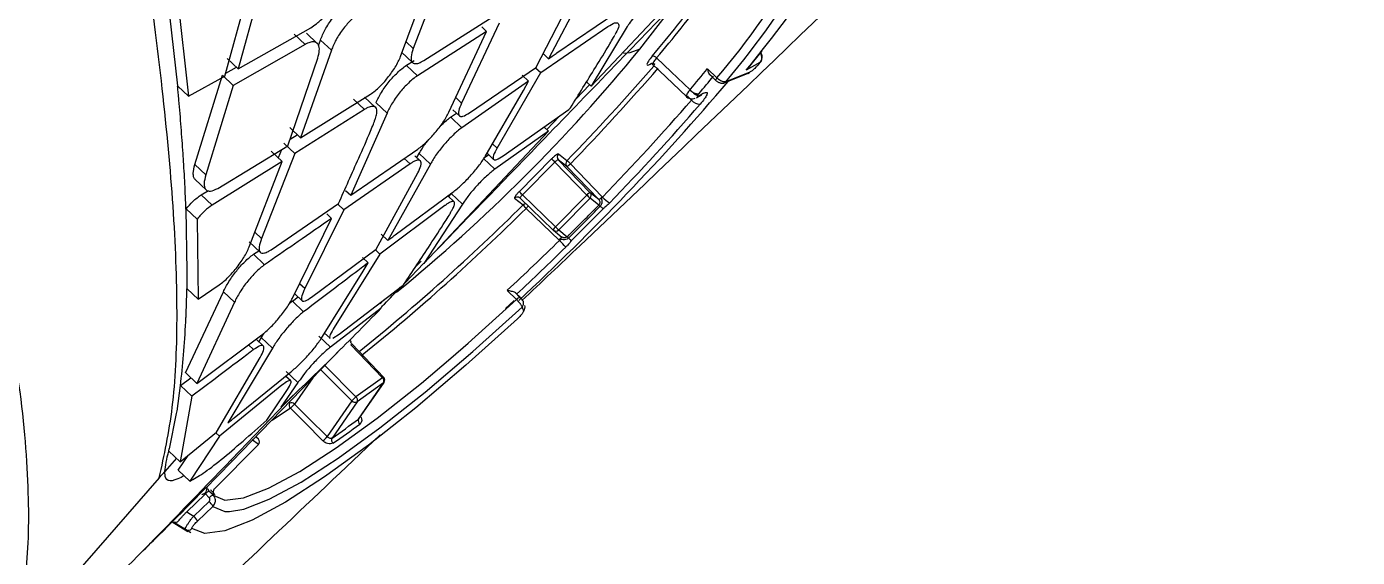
# Model space of a CAD drawing. Extents: x 400 to 501, y 484 to 634.
# Drawn here: x 409.325 to 411.284, y 580.521 to 581.302 of the extents above; entities that cross this region are included whole.
import ezdxf

# ---------------------------------------------------------------- set-up
doc = ezdxf.new("R2010")
doc.units = 0
doc.header["$MEASUREMENT"] = 0
doc.layers.add('DIM', color=3, linetype='Continuous')
doc.layers.add('GEOMETRY', color=3, linetype='Continuous', lineweight=25)

# ---------------------------------------------------------------- blocks, each defined once
blk = doc.blocks.new('2026 GRANDEE')
at = {"layer": 'GEOMETRY', "ltscale": 16}
for p, q in [((-40.2689, -15.6259), (-40.0879, -15.4342)), ((-40.5494, -15.5825), (-40.502, -15.4556)), ((-40.4828, -15.4444), (-40.5306, -15.5708)), ((-40.8774, -15.6258), (-40.8936, -15.4797)), ((-40.8081, -15.6113), (-40.7708, -15.475)), ((-40.7509, -15.4645), (-40.7886, -15.6004)), ((-40.2712, -15.4711), (-40.3315, -15.5858)), ((-40.8777, -15.4947), (-40.8615, -15.6409)), ((-40.3495, -15.5982), (-40.2904, -15.4835)), ((-40.3191, -15.5772), (-40.2323, -15.518)), ((-40.7886, -15.6004), (-40.6814, -15.5401)), ((-40.5152, -15.5883), (-40.4129, -15.5234)), ((-40.4041, -15.5336), (-40.4595, -15.6512)), ((-40.4226, -15.5454), (-40.4298, -15.5386)), ((-40.3429, -15.6062), (-40.2439, -15.5382)), ((-40.2156, -15.5385), (-40.2689, -15.6259)), ((-40.69, -15.5647), (-40.706, -15.5496)), ((-40.672, -15.5631), (-40.6879, -15.548)), ((-40.6702, -15.5664), (-40.6673, -15.5582)), ((-40.6513, -15.5733), (-40.6673, -15.5582)), ((-40.4226, -15.5454), (-40.5245, -15.6107)), ((-40.4782, -15.6646), (-40.4226, -15.5454)), ((-40.69, -15.5647), (-40.7957, -15.6249)), ((-40.6513, -15.5733), (-40.6966, -15.7022)), ((-40.5479, -15.5762), (-40.5317, -15.5914)), ((-40.5306, -15.5708), (-40.5413, -15.5608)), ((-40.3315, -15.5858), (-40.3391, -15.5787)), ((-40.0391, -15.6016), (-40.0171, -15.5743)), ((-40.0194, -15.578), (-40.0207, -15.5787)), ((-40.0179, -15.5784), (-40.0188, -15.5763)), ((-40.8069, -15.6071), (-40.7911, -15.5981)), ((-40.7886, -15.6004), (-40.8045, -15.5854)), ((-40.7153, -15.7138), (-40.6714, -15.5848)), ((-40.5407, -15.5954), (-40.5292, -15.5881)), ((-40.5245, -15.6107), (-40.5407, -15.5955)), ((-40.4479, -15.6655), (-40.3494, -15.5982)), ((-40.3506, -15.599), (-40.3429, -15.6062)), ((-40.182, -15.5938), (-40.1795, -15.5924)), ((-40.1786, -15.5939), (-40.1285, -15.6415)), ((-40.0201, -15.5914), (-40.0405, -15.6027)), ((-40.0217, -15.5937), (-40.0195, -15.5909)), ((-40.8615, -15.6409), (-40.8081, -15.6113)), ((-40.8522, -15.7414), (-40.8117, -15.6098)), ((-40.7957, -15.6249), (-40.8116, -15.6098)), ((-40.3608, -15.6187), (-40.4591, -15.6873)), ((-40.4072, -15.7171), (-40.3429, -15.6062)), ((-40.3608, -15.6187), (-40.3703, -15.6097)), ((-40.3685, -15.6325), (-40.3608, -15.6187)), ((-40.0835, -15.614), (-40.0973, -15.6004)), ((-40.0939, -15.6091), (-40.0855, -15.6174)), ((-40.0728, -15.6213), (-40.0376, -15.6072)), ((-40.0351, -15.6054), (-40.0702, -15.6195)), ((-40.8615, -15.6409), (-40.8774, -15.6259)), ((-40.7957, -15.6249), (-40.8362, -15.7565)), ((-40.6966, -15.7022), (-40.5937, -15.6378)), ((-40.4249, -15.7297), (-40.3685, -15.6325)), ((-40.2711, -15.6239), (-40.291, -15.6447)), ((-40.2755, -15.6197), (-40.2689, -15.6259)), ((-40.111, -15.6409), (-40.1034, -15.6366)), ((-40.1034, -15.6366), (-40.106, -15.6386)), ((-40.6188, -15.6453), (-40.6027, -15.6605)), ((-40.5862, -15.6573), (-40.6024, -15.6421)), ((-40.5693, -15.6656), (-40.5854, -15.6504)), ((-40.4595, -15.6512), (-40.4681, -15.643)), ((-40.3016, -15.6605), (-40.2992, -15.658)), ((-40.1209, -15.6465), (-40.1275, -15.6403)), ((-40.1137, -15.6431), (-40.1059, -15.6387)), ((-40.6027, -15.6605), (-40.7051, -15.7253)), ((-40.5693, -15.6656), (-40.6228, -15.7867)), ((-40.4756, -15.6718), (-40.467, -15.6658)), ((-40.4591, -15.6873), (-40.4755, -15.6718)), ((-40.4722, -15.6609), (-40.4628, -15.6697)), ((-40.3982, -15.7285), (-40.3016, -15.6605)), ((-40.3153, -15.6702), (-40.3342, -15.6899)), ((-40.7126, -15.687), (-40.6966, -15.7022)), ((-40.5153, -15.8872), (-40.3317, -15.6923)), ((-40.3316, -15.6923), (-40.4104, -15.7482)), ((-40.3381, -15.6862), (-40.3316, -15.6923)), ((-40.8187, -15.7765), (-40.7153, -15.7138)), ((-40.7051, -15.7253), (-40.7212, -15.7101)), ((-40.712, -15.7043), (-40.7014, -15.6976)), ((-40.4139, -15.7108), (-40.4072, -15.7171)), ((-40.7051, -15.7253), (-40.7542, -15.8505)), ((-40.7238, -15.737), (-40.7399, -15.7218)), ((-40.7249, -15.7197), (-40.7295, -15.7316)), ((-40.6228, -15.7867), (-40.5239, -15.7186)), ((-40.5354, -15.7404), (-40.5439, -15.7324)), ((-40.5204, -15.7359), (-40.5283, -15.7284)), ((-40.5253, -15.7313), (-40.5219, -15.7253)), ((-40.5054, -15.7408), (-40.5218, -15.7253)), ((-40.4195, -15.7271), (-40.427, -15.7324)), ((-40.4104, -15.7482), (-40.427, -15.7324)), ((-40.422, -15.7247), (-40.4123, -15.7339)), ((-40.3269, -15.7332), (-40.3748, -15.7814)), ((-40.2701, -15.7829), (-40.3171, -15.7343)), ((-40.3046, -15.7441), (-40.3171, -15.7343)), ((-40.3044, -15.7359), (-40.3169, -15.7261)), ((-40.8362, -15.7565), (-40.8522, -15.7414)), ((-40.7238, -15.737), (-40.8268, -15.8012)), ((-40.7724, -15.8627), (-40.7238, -15.737)), ((-40.5354, -15.7404), (-40.6329, -15.8083)), ((-40.5854, -15.8661), (-40.5239, -15.7537)), ((-40.5054, -15.7408), (-40.5682, -15.8531)), ((-40.322, -15.7378), (-40.3699, -15.7861)), ((-40.2751, -15.7864), (-40.322, -15.7378)), ((-40.3046, -15.7441), (-40.2576, -15.7927)), ((-40.2993, -15.7403), (-40.2523, -15.7889)), ((-40.8518, -15.7635), (-40.8357, -15.7786)), ((-40.8429, -15.786), (-40.8324, -15.7795)), ((-40.8268, -15.8012), (-40.8429, -15.786)), ((-40.6303, -15.7796), (-40.6228, -15.7867)), ((-40.5575, -15.8451), (-40.4723, -15.7821)), ((-40.4704, -15.7964), (-40.4797, -15.7876)), ((-40.4782, -15.789), (-40.4751, -15.7842)), ((-40.4584, -15.8), (-40.4751, -15.7842)), ((-40.3815, -15.791), (-40.369, -15.8009)), ((-40.3754, -15.7896), (-40.3732, -15.7903)), ((-40.3246, -15.8378), (-40.3733, -15.7909)), ((-40.3213, -15.833), (-40.3699, -15.7861)), ((-40.2751, -15.7864), (-40.3213, -15.833)), ((-40.2702, -15.7911), (-40.3164, -15.8377)), ((-40.2576, -15.8011), (-40.2702, -15.7911)), ((-40.2576, -15.7927), (-40.2701, -15.7829)), ((-40.8634, -15.8989), (-40.865, -15.8066)), ((-40.865, -15.8066), (-40.849, -15.8217)), ((-40.7401, -15.8668), (-40.6408, -15.799)), ((-40.6329, -15.8083), (-40.6904, -15.924)), ((-40.6509, -15.8207), (-40.6579, -15.814)), ((-40.6419, -15.7998), (-40.6329, -15.8083)), ((-40.4844, -15.8019), (-40.58, -15.8731)), ((-40.4584, -15.8), (-40.5153, -15.8872)), ((-40.3158, -15.8528), (-40.3644, -15.8059)), ((-40.849, -15.8217), (-40.8476, -15.9396)), ((-40.7084, -15.9379), (-40.6509, -15.8207)), ((-40.7542, -15.8505), (-40.7641, -15.8412)), ((-40.5682, -15.8531), (-40.5781, -15.8437)), ((-40.3242, -15.8382), (-40.3117, -15.8481)), ((-40.3164, -15.8377), (-40.3038, -15.8476)), ((-40.3099, -15.849), (-40.3122, -15.8482)), ((-40.7721, -15.8552), (-40.7559, -15.8706)), ((-40.7659, -15.8735), (-40.7583, -15.8682)), ((-40.7496, -15.8889), (-40.7659, -15.8735)), ((-40.6804, -15.9367), (-40.5854, -15.8661)), ((-40.58, -15.8731), (-40.6472, -15.9812)), ((-40.58, -15.8731), (-40.5865, -15.8669)), ((-40.5972, -15.8862), (-40.6056, -15.8783)), ((-40.6044, -15.8982), (-40.5972, -15.8862)), ((-40.5428, -15.9153), (-40.5155, -15.887)), ((-40.5192, -15.8835), (-40.5275, -15.8922)), ((-40.8638, -15.9242), (-40.8635, -15.9057)), ((-40.8635, -15.9056), (-40.8634, -15.8989)), ((-40.6642, -15.9945), (-40.6044, -15.8982)), ((-40.8659, -16.0479), (-40.8103, -15.9288)), ((-40.8476, -15.9396), (-40.8638, -15.9243)), ((-40.8476, -15.9396), (-40.8163, -15.9184)), ((-40.794, -15.9442), (-40.8103, -15.9288)), ((-40.7053, -15.9315), (-40.6944, -15.9418)), ((-40.6904, -15.924), (-40.698, -15.9168)), ((-40.64, -15.991), (-40.5456, -15.9192)), ((-40.545, -15.9186), (-40.5456, -15.9192)), ((-40.3923, -15.9266), (-40.3785, -15.9403)), ((-40.3737, -15.9369), (-40.3813, -15.9293)), ((-40.3794, -15.9306), (-40.3734, -15.9367)), ((-40.794, -15.9442), (-40.8494, -16.0635)), ((-40.7087, -15.9424), (-40.7133, -15.9464)), ((-40.7087, -15.9424), (-40.7004, -15.9361)), ((-40.6921, -15.9581), (-40.7087, -15.9424)), ((-40.5738, -15.9407), (-40.5792, -15.9463)), ((-40.395, -15.9534), (-40.3823, -15.9416)), ((-40.3704, -15.9513), (-40.3683, -15.9569)), ((-40.3703, -15.9403), (-40.3698, -15.9409)), ((-40.5778, -15.9527), (-40.6527, -16.0101)), ((-40.751, -15.99), (-40.7547, -15.9962)), ((-40.6612, -15.9897), (-40.6532, -15.9972)), ((-40.6489, -15.9968), (-40.64, -15.991)), ((-40.8494, -16.0635), (-40.7538, -15.9923)), ((-40.7731, -16.0067), (-40.7657, -16.0138)), ((-40.7515, -16.0084), (-40.7621, -15.9985)), ((-40.7547, -15.9962), (-40.7582, -16.0021)), ((-40.7381, -16.0119), (-40.7547, -15.9962)), ((-40.6527, -16.0101), (-40.6696, -15.9942)), ((-40.6231, -16.0026), (-40.6219, -16.0009)), ((-40.5761, -16.0554), (-40.6225, -16.0066)), ((-40.5742, -16.0547), (-40.6207, -16.0058)), ((-40.8202, -16.1353), (-40.7559, -16.0255)), ((-40.7381, -16.0119), (-40.8036, -16.1216)), ((-40.7979, -16.1785), (-40.6367, -16.0122)), ((-40.8494, -16.0635), (-40.8658, -16.048)), ((-40.7945, -16.1142), (-40.7115, -16.0471)), ((-40.7007, -16.062), (-40.7176, -16.046)), ((-40.621, -16.0892), (-40.6669, -16.0434)), ((-40.6151, -16.0833), (-40.6611, -16.0374)), ((-40.8784, -16.1042), (-40.8732, -16.0668)), ((-40.8732, -16.0668), (-40.858, -16.0553)), ((-40.8567, -16.0824), (-40.8732, -16.0668)), ((-40.7241, -16.0663), (-40.816, -16.1411)), ((-40.7007, -16.062), (-40.7256, -16.0983)), ((-40.7111, -16.0599), (-40.7186, -16.0528)), ((-40.6785, -16.0553), (-40.7054, -16.094)), ((-40.5761, -16.0554), (-40.6151, -16.0833)), ((-40.5744, -16.0629), (-40.6134, -16.0907)), ((-40.6113, -16.1161), (-40.5744, -16.0629)), ((-40.6107, -16.1155), (-40.5737, -16.0621)), ((-40.8567, -16.0824), (-40.8739, -16.179)), ((-40.7077, -16.0807), (-40.7866, -16.1633)), ((-40.7465, -16.1175), (-40.7176, -16.0754)), ((-40.8898, -16.1598), (-40.8792, -16.1076)), ((-40.8791, -16.1078), (-40.8785, -16.1041)), ((-40.7115, -16.1001), (-40.7385, -16.1179)), ((-40.621, -16.0892), (-40.6575, -16.1419)), ((-40.6134, -16.0907), (-40.6503, -16.144)), ((-40.6105, -16.1152), (-40.6113, -16.1161)), ((-40.8739, -16.179), (-40.8202, -16.1353)), ((-40.816, -16.1411), (-40.8597, -16.2073)), ((-40.816, -16.1411), (-40.8212, -16.1361)), ((-40.7588, -16.1536), (-40.7678, -16.1465)), ((-40.7587, -16.1454), (-40.7627, -16.1422)), ((-40.7587, -16.1454), (-40.7623, -16.1417)), ((-40.7587, -16.1454), (-40.7623, -16.1417)), ((-40.7587, -16.1454), (-40.7587, -16.1454)), ((-40.8907, -16.1631), (-40.89, -16.1596)), ((-40.8739, -16.179), (-40.8907, -16.1631)), ((-40.8236, -16.2189), (-40.7588, -16.1536)), ((-40.8235, -16.2189), (-40.7587, -16.1537)), ((-40.7866, -16.1633), (-40.7985, -16.1757)), ((-40.7588, -16.1536), (-40.7587, -16.1537)), ((-40.8795, -16.1737), (-40.8966, -16.1932)), ((-40.8768, -16.1912), (-40.8623, -16.1695)), ((-40.799, -16.1774), (-40.7985, -16.1757)), ((-40.9047, -16.2023), (-41.0742, -16.3967)), ((-40.8967, -16.1931), (-40.9047, -16.2023)), ((-40.8962, -16.2005), (-40.8967, -16.1931)), ((-40.8597, -16.2073), (-40.8768, -16.1912)), ((-40.8682, -16.1993), (-40.8726, -16.2022)), ((-40.8311, -16.2319), (-40.8366, -16.2262)), ((-40.8253, -16.2281), (-40.8312, -16.222)), ((-40.8235, -16.2188), (-40.8236, -16.2189)), ((-40.8234, -16.2188), (-40.8235, -16.2188)), ((-40.8643, -16.2526), (-40.8371, -16.2268)), ((-40.854, -16.2589), (-40.8313, -16.2373)), ((-40.8484, -16.2662), (-40.8256, -16.2445)), ((-40.8253, -16.2281), (-40.825, -16.2285)), ((-40.8857, -16.2671), (-40.8625, -16.2815)), ((-40.8583, -16.2835), (-40.8663, -16.2785))]:
    blk.add_line(p, q, dxfattribs=at)
at = {"layer": 'GEOMETRY', "ltscale": 16, "flags": 128}
for points in [[(-40.1971, -15.5716), (-40.1549, -15.5172), (-40.1503, -15.5109)], [(-40.1971, -15.5716), (-40.2117, -15.5769), (-40.221, -15.5782)], [(-40.0179, -15.5784), (-40.0179, -15.5783), (-40.0182, -15.5781), (-40.0187, -15.578), (-40.0194, -15.578)], [(-40.0171, -15.5743), (-40.0172, -15.5744), (-40.0189, -15.5758)], [(-40.1765, -15.5966), (-40.176, -15.5965), (-40.1758, -15.5965)], [(-40.1231, -15.6315), (-40.1507, -15.6052), (-40.1724, -15.5846)], [(-40.0217, -15.5937), (-40.0218, -15.5938), (-40.0223, -15.5942)], [(-40.8011, -16.2522), (-40.7804, -16.2485), (-40.7427, -16.234), (-40.6959, -16.2089), (-40.6412, -16.1736), (-40.5798, -16.1291), (-40.5132, -16.0764), (-40.4429, -16.0167), (-40.3704, -15.9513)], [(-40.4752, -16.0266), (-40.4496, -16.0045), (-40.3785, -15.9403)], [(-40.3771, -15.9684), (-40.4532, -16.0368), (-40.527, -16.0993), (-40.5968, -16.1545), (-40.6612, -16.2011), (-40.7187, -16.2381), (-40.768, -16.2647), (-40.808, -16.2803), (-40.8377, -16.2845), (-40.8567, -16.2773)], [(-40.3776, -15.9688), (-40.3775, -15.9688), (-40.3773, -15.9687), (-40.3771, -15.9684)], [(-40.6226, -16.0017), (-40.6229, -16.0022), (-40.6231, -16.0026)], [(-40.6219, -16.0009), (-40.6225, -16.0015), (-40.6226, -16.0017)], [(-40.8253, -16.2281), (-40.8082, -16.2355), (-40.7809, -16.232), (-40.7438, -16.2178), (-40.6979, -16.1931), (-40.6442, -16.1585), (-40.584, -16.1148), (-40.5186, -16.0631), (-40.4752, -16.0266)], [(-40.5761, -16.0554), (-40.5754, -16.055), (-40.5749, -16.0547), (-40.5745, -16.0546), (-40.5742, -16.0547), (-40.5742, -16.0547)], [(-40.5744, -16.0629), (-40.5738, -16.0623), (-40.5737, -16.0621)], [(-40.6636, -16.148), (-40.6904, -16.1212), (-40.7115, -16.1001)], [(-40.6575, -16.1419), (-40.6843, -16.1151), (-40.7054, -16.094)], [(-40.8256, -16.2445), (-40.8083, -16.252), (-40.8011, -16.2522)], [(-40.8643, -16.2526), (-40.8585, -16.2562), (-40.854, -16.2589)], [(-40.8663, -16.2785), (-40.8759, -16.2726), (-40.8833, -16.2679)]]:
    blk.add_lwpolyline(points, dxfattribs=at)
at = {"layer": 'GEOMETRY', "ltscale": 256}
for centre, radius, start, end in [((-41.0224, -14.7583), 1.2943, 320.8329, 329.9113), ((-41.0302, -14.8146), 1.2391, 319.8239, 329.8289), ((-41.0367, -14.803), 1.2652, 319.8098, 329.8249), ((-41.7613, -14.2402), 2.0746, 319.7111, 322.9663), ((-41.782, -14.2203), 2.11, 319.7163, 322.8115), ((-42.1513, -13.9725), 2.5251, 309.1964, 320.7072), ((-41.8889, -14.0962), 2.3846, 320.8185, 321.6486), ((-42.7536, -13.3591), 3.4128, 315.8596, 319.0351), ((-40.1783, -15.5892), 0.00755, 38.0454, 94.3364), ((-42.1032, -13.8947), 2.6867, 320.7608, 320.8361), ((-40.0211, -15.5896), 0.00203, 297.9917, 341.1241), ((-42.7707, -13.3419), 3.4439, 315.8596, 319.0351), ((-41.9451, -14.093), 2.3846, 319.8227, 320.7939), ((-41.9885, -14.0512), 2.4584, 319.8259, 320.6136), ((-40.0799, -15.6183), 0.00559, 129.5322, 172.0249), ((-40.0401, -15.6011), 0.00665, 291.9126, 319.2187), ((-43.042, -13.082), 3.91, 313.0001, 319.544), ((-40.1113, -15.6222), 0.0151, 218.0476, 274.5096), ((-40.0752, -15.6152), 0.00661, 275.1108, 319.2737), ((-42.7264, -13.3862), 3.4493, 315.8382, 319.0585), ((-42.7607, -13.3518), 3.5113, 315.8382, 319.0585), ((-40.1081, -15.6365), 0.0162, 218.1119, 269.4583), ((-40.4091, -15.8232), 0.1219, 44.4443, 47.6129), ((-40.3128, -15.7302), 0.00589, 134.8216, 223.5238), ((-40.3003, -15.7401), 0.00589, 134.8214, 223.5237), ((-40.3198, -15.7591), 0.0279, 42.5902, 56.523), ((-40.3088, -15.7329), 0.012, 290.4791, 321.8675), ((-40.3773, -15.7952), 0.00588, 70.9615, 135.4472), ((-40.3772, -15.795), 0.00574, 51.742, 70.715), ((-40.4569, -15.8714), 0.1219, 44.4443, 47.6129), ((-40.2664, -15.7933), 0.0111, 109.4997, 141.575), ((-40.188, -15.7011), 0.1219, 224.4443, 227.6129), ((-40.2744, -15.7869), 0.00589, 314.8216, 43.5237), ((-40.2618, -15.7815), 0.012, 290.4527, 321.8594), ((-40.2101, -15.7507), 0.0569, 222.6408, 236.2743), ((-42.5523, -13.599), 3.1009, 308.7721, 314.7573), ((-42.5724, -13.5788), 3.1361, 308.8374, 314.753), ((-40.3648, -15.8051), 0.00592, 89.5505, 135.3465), ((-40.3298, -15.7696), 0.0501, 218.6311, 226.3487), ((-40.3841, -15.7861), 0.028, 314.8672, 324.4001), ((-42.9383, -13.1856), 3.7453, 314.7022, 315.7056), ((-42.9547, -13.1692), 3.7713, 314.7022, 315.7056), ((-42.9874, -13.1365), 3.8232, 314.7022, 315.7056), ((-40.2652, -15.813), 0.0141, 45.5562, 57.2352), ((-40.3154, -15.8406), 0.00963, 127.497, 163.0126), ((-40.2343, -15.7476), 0.1219, 224.4443, 227.6129), ((-42.8991, -13.2265), 3.6844, 312.8757, 314.529), ((-40.3205, -15.8335), 0.00591, 226.0329, 231.732), ((-40.3206, -15.8336), 0.00584, 232.085, 315.6337), ((-40.3234, -15.8433), 0.0121, 308.8697, 338.6878), ((-40.3875, -15.9286), 0.1044, 38.8846, 46.2952), ((-40.2786, -15.8266), 0.0328, 219.7973, 224.789), ((-42.9433, -13.1822), 3.7605, 313.0047, 314.5276), ((-40.3717, -15.9451), 0.00833, 100.7047, 145.3942), ((-40.3758, -15.9457), 0.00772, 313.876, 19.8696), ((-40.3737, -15.9514), 0.00772, 313.8765, 19.7644), ((-40.5802, -16.0602), 0.00636, 335.7084, 49.5813), ((-40.5785, -16.0587), 0.00591, 325.2548, 43.5646), ((-40.5949, -16.1092), 0.0329, 127.9143, 142.4935), ((-40.6192, -16.0881), 0.00636, 335.7084, 49.5813), ((-40.7073, -16.0954), 0.00628, 152.4997, 228.7471), ((-40.7101, -16.0982), 0.00631, 40.9013, 116.1945), ((-40.7312, -16.0742), 0.0325, 307.2221, 322.4838), ((-40.6162, -16.0851), 0.00631, 220.9013, 296.1945), ((-41.4826, -14.9375), 1.4657, 304.5995, 306.4752), ((-41.4887, -14.9341), 1.479, 304.5995, 306.4752), ((-40.6053, -16.1185), 0.00643, 158.2384, 230.1501), ((-40.763, -16.1495), 0.00589, 314.8216, 43.5237), ((-40.7629, -16.1495), 0.00591, 315.2039, 43.9609), ((-40.6833, -16.1221), 0.0325, 307.2417, 322.4838), ((-40.6447, -16.1468), 0.0063, 153.3877, 228.9864), ((-40.821, -16.2138), 0.0206, 215.2217, 218.7208), ((-40.8157, -16.2077), 0.0211, 222.9894, 247.8024), ((-40.8194, -16.2231), 0.00594, 135.4736, 223.5174), ((-40.8481, -16.2563), 0.0254, 27.82, 48.6354), ((-40.823, -16.2382), 0.0103, 102.8002, 142.2959), ((-40.8708, -16.278), 0.0254, 27.8201, 48.6356), ((-40.8622, -16.2718), 0.00784, 238.6791, 315.341)]:
    blk.add_arc(centre, radius, start, end, dxfattribs=at)
at = {"layer": 'GEOMETRY', "ltscale": 16}
for points, knots in [([(-40.5003, -15.8714), (-40.4458, -15.8151), (-40.3226, -15.6877), (-40.1408, -15.4997), (-39.9651, -15.3178), (-39.8201, -15.1678), (-39.7056, -15.0492), (-39.6194, -14.9601), (-39.5502, -14.8884), (-39.4511, -14.7859), (-39.3025, -14.6322), (-39.0935, -14.416), (-38.8443, -14.1584), (-38.5644, -13.8693), (-38.2653, -13.5609), (-37.9638, -13.2506), (-37.6617, -12.9402), (-37.3313, -12.6013), (-36.9741, -12.2355), (-36.5987, -11.8519), (-36.2427, -11.4888), (-35.9145, -11.1547), (-35.6645, -10.9006), (-35.4828, -10.716), (-35.3515, -10.5826), (-35.2026, -10.4314), (-35.0272, -10.2533), (-34.826, -10.049), (-34.5993, -9.8189), (-34.359, -9.575), (-34.1941, -9.4073), (-34.113, -9.3249)], [0, 0, 0, 0, 0.025706, 0.058116, 0.085771, 0.108674, 0.126547, 0.139842, 0.14935, 0.159222, 0.186616, 0.219484, 0.257819, 0.304206, 0.351452, 0.398756, 0.44612, 0.493545, 0.553989, 0.613827, 0.669581, 0.720778, 0.767425, 0.786508, 0.805714, 0.828802, 0.856129, 0.887695, 0.922828, 0.962064, 1, 1, 1, 1]), ([(-40.3706, -15.9417), (-40.3422, -15.9148), (-40.11, -15.6952), (-39.6744, -15.2761), (-39.065, -14.6861), (-38.4575, -14.0915), (-37.8521, -13.494), (-37.249, -12.8934), (-36.6483, -12.2902), (-36.0504, -11.6845), (-35.4555, -11.0767), (-34.8652, -10.4669), (-34.4262, -10.0105), (-34.187, -9.7575), (-34.1406, -9.7083)], [0, 0, 0, 0, 0.013438, 0.10981, 0.206183, 0.302486, 0.398732, 0.494983, 0.591271, 0.687581, 0.783942, 0.880359, 0.976777, 1, 1, 1, 1]), ([(-32.0826, -10.2807), (-32.4042, -10.5222), (-33.044, -11.0026), (-33.956, -11.7803), (-34.8417, -12.5767), (-35.7009, -13.3979), (-36.5348, -14.2323), (-37.3474, -15.0774), (-38.1302, -15.9429), (-38.8881, -16.8398), (-39.3585, -17.4672), (-39.595, -17.7827)], [0, 0, 0, 0, 0.113392, 0.225638, 0.337341, 0.448782, 0.560233, 0.669481, 0.778832, 0.888788, 1, 1, 1, 1]), ([(-41.9814, -13.4396), (-41.935, -13.5748), (-41.8421, -13.8455), (-41.7022, -14.2409), (-41.5633, -14.6247), (-41.431, -14.9938), (-41.3233, -15.2974), (-41.2439, -15.5406), (-41.1865, -15.7282), (-41.1439, -15.9004), (-41.1088, -16.0609), (-41.0962, -16.213), (-41.0975, -16.3399), (-41.1118, -16.4033), (-41.119, -16.4351)], [0, 0, 0, 0, 0.099304, 0.198802, 0.298385, 0.398317, 0.498406, 0.560917, 0.623789, 0.687365, 0.750255, 0.83339, 0.916532, 1, 1, 1, 1]), ([(-40.9047, -16.2024), (-40.8974, -16.1694), (-40.8828, -16.1033), (-40.8767, -15.9713), (-40.8818, -15.8181), (-40.8977, -15.6431), (-40.9224, -15.4495), (-40.9607, -15.2015), (-41.0153, -14.8916), (-41.0858, -14.5146), (-41.1622, -14.1148), (-41.2129, -13.8333), (-41.2382, -13.6924)], [0, 0, 0, 0, 0.080977, 0.162706, 0.245456, 0.32577, 0.407713, 0.491267, 0.616464, 0.743326, 0.871464, 1, 1, 1, 1]), ([(-40.6814, -15.5401), (-40.6788, -15.5384), (-40.6746, -15.5357), (-40.6659, -15.5281), (-40.6577, -15.5191), (-40.65, -15.5082), (-40.6432, -15.4969), (-40.6401, -15.489), (-40.6382, -15.4838)], [0, 0, 0, 0, 0.161112, 0.250939, 0.500049, 0.630494, 0.757419, 1, 1, 1, 1]), ([(-40.1674, -15.4868), (-40.1695, -15.4882), (-40.1736, -15.4911), (-40.1825, -15.4986), (-40.1917, -15.5077), (-40.2003, -15.5174), (-40.207, -15.5256), (-40.2119, -15.5331), (-40.2147, -15.5372), (-40.2156, -15.5385)], [0, 0, 0, 0, 0.133412, 0.261301, 0.500691, 0.625134, 0.750277, 0.916768, 1, 1, 1, 1]), ([(-40.6673, -15.5582), (-40.6653, -15.5531), (-40.6622, -15.5454), (-40.6554, -15.5343), (-40.6481, -15.5242), (-40.6399, -15.5148), (-40.6311, -15.5069), (-40.6263, -15.5038), (-40.6237, -15.5022)], [0, 0, 0, 0, 0.23841, 0.365256, 0.497015, 0.709751, 0.84528, 1, 1, 1, 1]), ([(-40.6077, -15.5173), (-40.6102, -15.5189), (-40.6149, -15.5219), (-40.6237, -15.5297), (-40.632, -15.5391), (-40.6393, -15.5492), (-40.6462, -15.5604), (-40.6493, -15.5682), (-40.6513, -15.5733)], [0, 0, 0, 0, 0.150956, 0.284896, 0.500969, 0.631908, 0.759299, 1, 1, 1, 1]), ([(-40.2439, -15.5382), (-40.2403, -15.5361), (-40.2355, -15.5332), (-40.231, -15.5324), (-40.228, -15.5335), (-40.2275, -15.5389), (-40.2316, -15.5468), (-40.2337, -15.5507)], [0, 0, 0, 0, 0.250489, 0.338254, 0.501586, 0.751021, 1, 1, 1, 1]), ([(-40.2992, -15.658), (-40.2869, -15.6382), (-40.2675, -15.6069), (-40.2463, -15.5725), (-40.237, -15.5565), (-40.2344, -15.5523), (-40.2338, -15.5509), (-40.2337, -15.5508)], [0, 0, 0, 0, 0.558794, 0.881262, 0.966084, 0.996283, 1, 1, 1, 1]), ([(-40.6714, -15.5848), (-40.6704, -15.581), (-40.6682, -15.5728), (-40.6695, -15.5656), (-40.673, -15.5618), (-40.6772, -15.5606), (-40.6829, -15.5612), (-40.6876, -15.5635), (-40.69, -15.5647)], [0, 0, 0, 0, 0.199757, 0.432215, 0.561484, 0.699183, 0.845346, 1, 1, 1, 1]), ([(-40.5306, -15.5708), (-40.532, -15.5752), (-40.5342, -15.5818), (-40.5338, -15.588), (-40.5318, -15.5924), (-40.5268, -15.5936), (-40.5203, -15.5914), (-40.5165, -15.5891), (-40.5152, -15.5883)], [0, 0, 0, 0, 0.235292, 0.364139, 0.500288, 0.749679, 0.915824, 1, 1, 1, 1]), ([(-40.3315, -15.5858), (-40.3292, -15.5842), (-40.3251, -15.5813), (-40.3209, -15.5784), (-40.3191, -15.5772)], [0, 0, 0, 0, 0.560001, 1, 1, 1, 1]), ([(-40.0194, -15.578), (-40.0188, -15.5794), (-40.0178, -15.5819), (-40.0177, -15.5856), (-40.0184, -15.5889), (-40.0195, -15.5905), (-40.0201, -15.5914)], [0, 0, 0, 0, 0.303946, 0.534904, 0.759942, 1, 1, 1, 1]), ([(-40.0192, -15.5903), (-40.0186, -15.5895), (-40.0175, -15.5878), (-40.0168, -15.5846), (-40.0169, -15.5813), (-40.0176, -15.5793), (-40.0179, -15.5783)], [0, 0, 0, 0, 0.257788, 0.510782, 0.758164, 1, 1, 1, 1]), ([(-40.5937, -15.6378), (-40.5914, -15.6363), (-40.5871, -15.6333), (-40.5784, -15.6255), (-40.57, -15.6162), (-40.5624, -15.6061), (-40.557, -15.598), (-40.5525, -15.5899), (-40.5504, -15.585), (-40.5493, -15.5825)], [0, 0, 0, 0, 0.142562, 0.273427, 0.499431, 0.625131, 0.75031, 0.875192, 1, 1, 1, 1]), ([(-40.5855, -15.6504), (-40.5844, -15.648), (-40.5822, -15.6432), (-40.5776, -15.6352), (-40.5721, -15.6271), (-40.5644, -15.617), (-40.5558, -15.6076), (-40.5472, -15.5999), (-40.5429, -15.597), (-40.5407, -15.5954)], [0, 0, 0, 0, 0.123367, 0.247578, 0.37292, 0.499547, 0.730112, 0.860214, 1, 1, 1, 1]), ([(-40.1789, -15.5817), (-40.181, -15.5844), (-40.1851, -15.5896), (-40.187, -15.5941), (-40.1859, -15.5955), (-40.1833, -15.5944), (-40.182, -15.5938)], [0, 0, 0, 0, 0.280904, 0.5587, 0.778805, 1, 1, 1, 1]), ([(-40.1775, -15.5918), (-40.1778, -15.5923), (-40.1783, -15.5934), (-40.1783, -15.5944), (-40.1777, -15.5949), (-40.1766, -15.5947), (-40.1754, -15.5942), (-40.1748, -15.5939)], [0, 0, 0, 0, 0.199965, 0.399931, 0.599905, 0.799866, 1, 1, 1, 1]), ([(-40.1724, -15.5846), (-40.1731, -15.5855), (-40.1746, -15.5873), (-40.1764, -15.5898), (-40.1772, -15.5911), (-40.1775, -15.5918)], [0, 0, 0, 0, 0.333419, 0.666684, 1, 1, 1, 1]), ([(-40.0223, -15.5942), (-40.0228, -15.5947), (-40.0237, -15.5958), (-40.0255, -15.5978), (-40.0276, -15.5998), (-40.0297, -15.6017), (-40.0318, -15.6034), (-40.0337, -15.6047), (-40.0346, -15.6052), (-40.0351, -15.6054)], [0, 0, 0, 0, 0.113284, 0.24233, 0.394972, 0.529531, 0.680951, 0.841517, 1, 1, 1, 1]), ([(-40.5245, -15.6107), (-40.5267, -15.6122), (-40.5309, -15.6152), (-40.5396, -15.6229), (-40.5481, -15.6322), (-40.556, -15.6424), (-40.5614, -15.6505), (-40.566, -15.6584), (-40.5682, -15.6632), (-40.5693, -15.6656)], [0, 0, 0, 0, 0.13879, 0.268464, 0.499887, 0.626434, 0.75209, 0.876515, 1, 1, 1, 1]), ([(-40.091, -15.6112), (-40.0917, -15.611), (-40.093, -15.6105), (-40.0946, -15.6084), (-40.0961, -15.6051), (-40.0968, -15.6022), (-40.0973, -15.6004)], [0, 0, 0, 0, 0.195373, 0.402321, 0.626644, 1, 1, 1, 1]), ([(-40.0855, -15.6175), (-40.0852, -15.6178), (-40.0845, -15.6184), (-40.0831, -15.6194), (-40.0815, -15.6202), (-40.0797, -15.621), (-40.0778, -15.6215), (-40.0759, -15.6218), (-40.0741, -15.6217), (-40.0731, -15.6214), (-40.0726, -15.6212)], [0, 0, 0, 0, 0.101065, 0.21005, 0.326524, 0.45002, 0.579841, 0.715313, 0.855597, 1, 1, 1, 1]), ([(-40.0702, -15.6195), (-40.0709, -15.6197), (-40.0721, -15.6201), (-40.0742, -15.6197), (-40.0759, -15.6191), (-40.0778, -15.6182), (-40.0804, -15.6168), (-40.0824, -15.615), (-40.0835, -15.614)], [0, 0, 0, 0, 0.214725, 0.380362, 0.496669, 0.563477, 0.763408, 1, 1, 1, 1]), ([(-40.0358, -15.6059), (-40.0356, -15.6058), (-40.0352, -15.6056), (-40.0348, -15.6053), (-40.0346, -15.6052)], [0, 0, 0, 0, 0.587082, 1, 1, 1, 1]), ([(-40.8763, -15.6421), (-40.8765, -15.6395), (-40.877, -15.6342), (-40.8775, -15.6288), (-40.8778, -15.6262)], [0, 0, 0, 0, 0.499981, 1, 1, 1, 1]), ([(-40.1231, -15.6315), (-40.1239, -15.6324), (-40.1254, -15.6342), (-40.1271, -15.6367), (-40.1283, -15.6388), (-40.1289, -15.6403), (-40.129, -15.6414), (-40.1284, -15.6418), (-40.1273, -15.6416), (-40.1261, -15.641), (-40.1255, -15.6407)], [0, 0, 0, 0, 0.124609, 0.249297, 0.374133, 0.499079, 0.624137, 0.749304, 0.874556, 1, 1, 1, 1]), ([(-40.1118, -15.6395), (-40.1129, -15.6393), (-40.115, -15.6388), (-40.1169, -15.6373), (-40.1178, -15.6364)], [0, 0, 0, 0, 0.473038, 1, 1, 1, 1]), ([(-40.1101, -15.6372), (-40.1107, -15.638), (-40.112, -15.6396), (-40.1126, -15.641), (-40.1122, -15.6414), (-40.1114, -15.6411), (-40.111, -15.6409)], [0, 0, 0, 0, 0.279273, 0.560596, 0.781985, 1, 1, 1, 1]), ([(-40.1034, -15.6366), (-40.1014, -15.6358), (-40.0974, -15.6341), (-40.0977, -15.638), (-40.1016, -15.6445), (-40.106, -15.65), (-40.1083, -15.6527)], [0, 0, 0, 0, 0.280954, 0.558628, 0.778026, 1, 1, 1, 1]), ([(-40.8758, -15.6465), (-40.8759, -15.6458), (-40.876, -15.6443), (-40.8761, -15.6428), (-40.8762, -15.6421)], [0, 0, 0, 0, 0.499995, 1, 1, 1, 1]), ([(-40.8697, -15.7252), (-40.8706, -15.7123), (-40.8723, -15.6865), (-40.8746, -15.6599), (-40.8758, -15.6465)], [0, 0, 0, 0, 0.499906, 1, 1, 1, 1]), ([(-40.5877, -15.6776), (-40.5876, -15.6771), (-40.5872, -15.6756), (-40.5856, -15.6718), (-40.5841, -15.6662), (-40.5841, -15.6608), (-40.5862, -15.6564), (-40.5912, -15.6551), (-40.5976, -15.6575), (-40.6013, -15.6596), (-40.6023, -15.6603), (-40.6026, -15.6604), (-40.6027, -15.6605), (-40.6027, -15.6605)], [0, 0, 0, 0, 0.023367, 0.067341, 0.217527, 0.372034, 0.50098, 0.750044, 0.933882, 0.981723, 0.994558, 0.999332, 1, 1, 1, 1]), ([(-40.4595, -15.6512), (-40.4612, -15.655), (-40.4639, -15.6611), (-40.4643, -15.6667), (-40.4636, -15.6688), (-40.4629, -15.6696), (-40.4625, -15.67), (-40.4612, -15.6708), (-40.4573, -15.671), (-40.4514, -15.6675), (-40.448, -15.6655)], [0, 0, 0, 0, 0.227326, 0.358308, 0.50069, 0.509896, 0.525431, 0.57548, 0.751062, 1, 1, 1, 1]), ([(-40.129, -15.641), (-40.1283, -15.6418), (-40.1267, -15.6434), (-40.1232, -15.6446), (-40.1193, -15.6448), (-40.1166, -15.6441), (-40.1153, -15.6437)], [0, 0, 0, 0, 0.254682, 0.511689, 0.762873, 1, 1, 1, 1]), ([(-40.6408, -15.799), (-40.6308, -15.7767), (-40.615, -15.7412), (-40.5977, -15.7023), (-40.5903, -15.6841), (-40.5882, -15.6793), (-40.5878, -15.6777), (-40.5877, -15.6776)], [0, 0, 0, 0, 0.556155, 0.8812, 0.966356, 0.996399, 1, 1, 1, 1]), ([(-40.5239, -15.7186), (-40.5218, -15.7171), (-40.5177, -15.7141), (-40.5091, -15.7064), (-40.5005, -15.6971), (-40.4925, -15.6872), (-40.4868, -15.6794), (-40.4818, -15.6717), (-40.4794, -15.6669), (-40.4781, -15.6646)], [0, 0, 0, 0, 0.136821, 0.265634, 0.499001, 0.621675, 0.745819, 0.871807, 1, 1, 1, 1]), ([(-40.4915, -15.6858), (-40.4905, -15.6846), (-40.4872, -15.6811), (-40.4817, -15.6763), (-40.4776, -15.6733), (-40.4756, -15.6718)], [0, 0, 0, 0, 0.1842478, 0.5812327, 1, 1, 1, 1]), ([(-40.4591, -15.6873), (-40.4612, -15.6888), (-40.4652, -15.6918), (-40.4737, -15.6995), (-40.4825, -15.7087), (-40.4907, -15.7186), (-40.4965, -15.7264), (-40.5016, -15.734), (-40.5041, -15.7385), (-40.5054, -15.7408)], [0, 0, 0, 0, 0.134897, 0.263089, 0.499275, 0.622896, 0.747431, 0.872985, 1, 1, 1, 1]), ([(-40.5219, -15.7253), (-40.5206, -15.723), (-40.518, -15.7184), (-40.5136, -15.7118), (-40.5105, -15.7076), (-40.5093, -15.7061)], [0, 0, 0, 0, 0.386692, 0.768568, 1, 1, 1, 1]), ([(-40.8692, -15.7319), (-40.8693, -15.7307), (-40.8694, -15.7285), (-40.8696, -15.7263), (-40.8697, -15.7252)], [0, 0, 0, 0, 0.499993, 1, 1, 1, 1]), ([(-40.8654, -15.8069), (-40.8659, -15.7947), (-40.8669, -15.7702), (-40.8684, -15.7447), (-40.8692, -15.732)], [0, 0, 0, 0, 0.499928, 1, 1, 1, 1]), ([(-40.5239, -15.7537), (-40.5222, -15.75), (-40.5195, -15.7442), (-40.5189, -15.7387), (-40.5201, -15.7353), (-40.5239, -15.7345), (-40.5292, -15.7364), (-40.5328, -15.7387), (-40.5347, -15.74), (-40.5352, -15.7403), (-40.5354, -15.7404), (-40.5354, -15.7404)], [0, 0, 0, 0, 0.223953, 0.355718, 0.500502, 0.715689, 0.870853, 0.965682, 0.99041, 0.999019, 1, 1, 1, 1]), ([(-40.4723, -15.7821), (-40.4703, -15.7806), (-40.4664, -15.7776), (-40.4578, -15.7699), (-40.4488, -15.7608), (-40.4404, -15.7511), (-40.4345, -15.7438), (-40.429, -15.7364), (-40.4263, -15.732), (-40.4249, -15.7297)], [0, 0, 0, 0, 0.134198, 0.262289, 0.500552, 0.620496, 0.743384, 0.869727, 1, 1, 1, 1]), ([(-40.4072, -15.717), (-40.4093, -15.721), (-40.4136, -15.7288), (-40.4133, -15.7345), (-40.4085, -15.7351), (-40.4016, -15.7307), (-40.3982, -15.7286)], [0, 0, 0, 0, 0.247997, 0.498682, 0.750045, 1, 1, 1, 1]), ([(-40.3169, -15.7261), (-40.3173, -15.726), (-40.3181, -15.726), (-40.3209, -15.7278), (-40.3239, -15.7303), (-40.3259, -15.7322), (-40.3269, -15.7332)], [0, 0, 0, 0, 0.277564, 0.5563619, 0.7791855, 1, 1, 1, 1]), ([(-40.3171, -15.7343), (-40.3173, -15.7343), (-40.3177, -15.7342), (-40.319, -15.7351), (-40.3206, -15.7364), (-40.3215, -15.7373), (-40.322, -15.7378)], [0, 0, 0, 0, 0.2775565, 0.5563166, 0.77913, 1, 1, 1, 1]), ([(-40.8516, -15.7633), (-40.8518, -15.7632), (-40.8532, -15.7627), (-40.8542, -15.7595), (-40.8552, -15.7532), (-40.8534, -15.7461), (-40.8522, -15.7414)], [0, 0, 0, 0, 0.041499, 0.291918, 0.53529, 1, 1, 1, 1]), ([(-40.4104, -15.7482), (-40.4143, -15.7513), (-40.4203, -15.7559), (-40.4294, -15.7647), (-40.4362, -15.7718), (-40.4428, -15.7791), (-40.4488, -15.7865), (-40.4542, -15.7936), (-40.457, -15.7979), (-40.4584, -15.8)], [0, 0, 0, 0, 0.251047, 0.377162, 0.50059, 0.624744, 0.749388, 0.87182, 1, 1, 1, 1]), ([(-40.8362, -15.7565), (-40.8374, -15.7612), (-40.8392, -15.7683), (-40.8382, -15.7749), (-40.8357, -15.7796), (-40.8297, -15.7819), (-40.8224, -15.7783), (-40.8187, -15.7765)], [0, 0, 0, 0, 0.242289, 0.369414, 0.500371, 0.749923, 1, 1, 1, 1]), ([(-40.8652, -15.8068), (-40.8619, -15.8029), (-40.8544, -15.7942), (-40.847, -15.7889), (-40.8429, -15.786)], [0, 0, 0, 0, 0.4402119, 1, 1, 1, 1]), ([(-40.3748, -15.7814), (-40.376, -15.7826), (-40.3783, -15.7851), (-40.3806, -15.7882), (-40.3817, -15.7903), (-40.3816, -15.7908), (-40.3815, -15.791)], [0, 0, 0, 0, 0.277564, 0.556362, 0.779186, 1, 1, 1, 1]), ([(-40.3733, -15.7903), (-40.3733, -15.7903), (-40.3735, -15.7907), (-40.3734, -15.7908), (-40.3733, -15.7909)], [0, 0, 0, 0, 0.113739, 1, 1, 1, 1]), ([(-40.3699, -15.7861), (-40.3705, -15.7867), (-40.3717, -15.7879), (-40.3729, -15.7894), (-40.3731, -15.79), (-40.3733, -15.7903)], [0, 0, 0, 0, 0.369689, 0.74098, 1, 1, 1, 1]), ([(-40.2576, -15.7927), (-40.2571, -15.7934), (-40.2561, -15.7948), (-40.2558, -15.7972), (-40.2563, -15.7995), (-40.2572, -15.8005), (-40.2576, -15.8011)], [0, 0, 0, 0, 0.269251, 0.553659, 0.780363, 1, 1, 1, 1]), ([(-40.252, -15.7893), (-40.2524, -15.7898), (-40.253, -15.7906), (-40.2535, -15.792), (-40.2531, -15.7939), (-40.2529, -15.7961), (-40.2531, -15.7985), (-40.2538, -15.8007), (-40.2547, -15.802), (-40.2553, -15.8029)], [0, 0, 0, 0, 0.121506, 0.210954, 0.316293, 0.528484, 0.667088, 0.790585, 1, 1, 1, 1]), ([(-40.2523, -15.7889), (-40.2523, -15.789), (-40.2522, -15.7891), (-40.2521, -15.7892), (-40.252, -15.7893)], [0, 0, 0, 0, 0.559706, 1, 1, 1, 1]), ([(-40.8268, -15.8012), (-40.8305, -15.8037), (-40.8377, -15.8088), (-40.8452, -15.8174), (-40.849, -15.8217)], [0, 0, 0, 0, 0.50106, 1, 1, 1, 1]), ([(-40.545, -15.9186), (-40.5319, -15.899), (-40.5113, -15.8681), (-40.4891, -15.8338), (-40.4793, -15.8186), (-40.4768, -15.8144), (-40.4761, -15.8133), (-40.476, -15.8129), (-40.4759, -15.8128)], [0, 0, 0, 0, 0.561227, 0.884956, 0.968544, 0.990776, 0.998905, 1, 1, 1, 1]), ([(-40.4759, -15.8128), (-40.4758, -15.8124), (-40.4755, -15.8115), (-40.474, -15.8091), (-40.4717, -15.8051), (-40.4695, -15.7999), (-40.4697, -15.7959), (-40.4731, -15.7954), (-40.4779, -15.7976), (-40.4815, -15.7999), (-40.4834, -15.8014), (-40.4842, -15.8017), (-40.4844, -15.8019)], [0, 0, 0, 0, 0.017347, 0.047358, 0.146095, 0.296692, 0.499054, 0.707988, 0.86123, 0.958554, 0.986235, 1, 1, 1, 1]), ([(-40.2417, -15.7981), (-40.2431, -15.7995), (-40.2454, -15.8017), (-40.2482, -15.8042), (-40.2496, -15.8053), (-40.2504, -15.806), (-40.2506, -15.8062), (-40.2508, -15.8064), (-40.2509, -15.8065)], [0, 0, 0, 0, 0.458952, 0.719375, 0.915263, 0.952294, 0.979136, 1, 1, 1, 1]), ([(-40.6509, -15.8207), (-40.6673, -15.8321), (-40.6983, -15.8535), (-40.7313, -15.8762), (-40.7477, -15.8876), (-40.7496, -15.8889)], [0, 0, 0, 0, 0.499998, 0.942006, 1, 1, 1, 1]), ([(-40.7542, -15.8505), (-40.7556, -15.8548), (-40.7579, -15.8614), (-40.7578, -15.8674), (-40.7559, -15.8716), (-40.7513, -15.8724), (-40.7451, -15.87), (-40.7414, -15.8676), (-40.7401, -15.8668)], [0, 0, 0, 0, 0.234281, 0.363297, 0.500109, 0.749612, 0.90944, 1, 1, 1, 1]), ([(-40.5682, -15.8531), (-40.5662, -15.8516), (-40.5626, -15.8489), (-40.559, -15.8463), (-40.5575, -15.8451)], [0, 0, 0, 0, 0.560001, 1, 1, 1, 1]), ([(-40.3154, -15.8531), (-40.3155, -15.8531), (-40.3156, -15.853), (-40.3157, -15.8528), (-40.3158, -15.8528)], [0, 0, 0, 0, 0.560111, 1, 1, 1, 1]), ([(-40.3019, -15.8497), (-40.3026, -15.8503), (-40.3044, -15.8515), (-40.3076, -15.8521), (-40.3103, -15.8521), (-40.312, -15.8517), (-40.313, -15.8518), (-40.3141, -15.8521), (-40.3148, -15.8527), (-40.3154, -15.8531)], [0, 0, 0, 0, 0.187168, 0.440825, 0.645902, 0.755708, 0.805043, 0.860514, 1, 1, 1, 1]), ([(-40.3038, -15.8476), (-40.3045, -15.8481), (-40.3059, -15.8492), (-40.3083, -15.8495), (-40.3105, -15.8489), (-40.3116, -15.8481), (-40.3121, -15.8477)], [0, 0, 0, 0, 0.272621, 0.55768, 0.783623, 1, 1, 1, 1]), ([(-40.298, -15.854), (-40.2981, -15.854), (-40.2983, -15.8542), (-40.2986, -15.8545), (-40.2994, -15.8555), (-40.3008, -15.8573), (-40.3033, -15.8601), (-40.3052, -15.862), (-40.3063, -15.8631)], [0, 0, 0, 0, 0.025578, 0.057398, 0.105799, 0.360989, 0.665099, 1, 1, 1, 1]), ([(-40.8163, -15.9184), (-40.8141, -15.9168), (-40.8099, -15.9138), (-40.8014, -15.9059), (-40.7931, -15.8965), (-40.7855, -15.8863), (-40.7802, -15.8782), (-40.7756, -15.8701), (-40.7734, -15.8652), (-40.7723, -15.8627)], [0, 0, 0, 0, 0.141904, 0.27256, 0.499581, 0.624908, 0.749899, 0.874835, 1, 1, 1, 1]), ([(-40.8103, -15.9288), (-40.8092, -15.9264), (-40.8069, -15.9217), (-40.8023, -15.9138), (-40.7968, -15.9057), (-40.7891, -15.8955), (-40.7806, -15.886), (-40.7722, -15.8781), (-40.7681, -15.8751), (-40.7659, -15.8735)], [0, 0, 0, 0, 0.123663, 0.247897, 0.373069, 0.499526, 0.730356, 0.860384, 1, 1, 1, 1]), ([(-40.7496, -15.8889), (-40.7518, -15.8905), (-40.7559, -15.8935), (-40.7643, -15.9013), (-40.7728, -15.9108), (-40.7805, -15.921), (-40.786, -15.9291), (-40.7906, -15.9371), (-40.7929, -15.9418), (-40.794, -15.9442)], [0, 0, 0, 0, 0.138692, 0.268351, 0.500117, 0.626321, 0.751821, 0.876257, 1, 1, 1, 1]), ([(-40.5972, -15.8862), (-40.599, -15.8875), (-40.6041, -15.8914), (-40.6199, -15.9034), (-40.6497, -15.926), (-40.6763, -15.9461), (-40.6921, -15.9581)], [0, 0, 0, 0, 0.057422, 0.159896, 0.500001, 1, 1, 1, 1]), ([(-40.8653, -15.9667), (-40.8651, -15.9598), (-40.8645, -15.9459), (-40.8642, -15.9316), (-40.8641, -15.9245)], [0, 0, 0, 0, 0.5000403, 1, 1, 1, 1]), ([(-40.6904, -15.924), (-40.6921, -15.9278), (-40.6949, -15.9337), (-40.6957, -15.939), (-40.6951, -15.9409), (-40.6946, -15.9416), (-40.6945, -15.9417), (-40.6942, -15.942), (-40.6931, -15.9427), (-40.6895, -15.9427), (-40.6837, -15.9389), (-40.6804, -15.9367)], [0, 0, 0, 0, 0.226377, 0.357484, 0.50043, 0.502909, 0.507151, 0.520922, 0.569598, 0.75102, 1, 1, 1, 1]), ([(-40.5784, -15.9521), (-40.5767, -15.9503), (-40.567, -15.9403), (-40.5573, -15.9303), (-40.5494, -15.9221)], [0, 0, 0, 0, 0.18047, 1, 1, 1, 1]), ([(-40.3923, -15.9266), (-40.3903, -15.9269), (-40.3872, -15.9274), (-40.3834, -15.9282), (-40.3808, -15.9293), (-40.3799, -15.9302), (-40.3794, -15.9306)], [0, 0, 0, 0, 0.372697, 0.597174, 0.804745, 1, 1, 1, 1]), ([(-40.7538, -15.9923), (-40.7517, -15.9907), (-40.7478, -15.9876), (-40.7395, -15.9798), (-40.731, -15.9704), (-40.723, -15.9605), (-40.7173, -15.9527), (-40.7122, -15.9449), (-40.7097, -15.9403), (-40.7084, -15.9379)], [0, 0, 0, 0, 0.137051, 0.265927, 0.499131, 0.621629, 0.745625, 0.871596, 1, 1, 1, 1]), ([(-40.3785, -15.9403), (-40.3775, -15.9414), (-40.3757, -15.9433), (-40.3738, -15.9456), (-40.3726, -15.9472), (-40.3716, -15.9485), (-40.3707, -15.9502), (-40.3705, -15.9509), (-40.3704, -15.9513)], [0, 0, 0, 0, 0.237734, 0.433923, 0.504543, 0.622544, 0.78777, 1, 1, 1, 1]), ([(-40.3685, -15.9431), (-40.3687, -15.9427), (-40.3689, -15.9422), (-40.3697, -15.9411), (-40.3704, -15.9402), (-40.3711, -15.9393), (-40.3719, -15.9384), (-40.3727, -15.9375), (-40.3732, -15.937), (-40.3735, -15.9367)], [0, 0, 0, 0, 0.272508, 0.403644, 0.530894, 0.654182, 0.773501, 0.888763, 1, 1, 1, 1]), ([(-40.3732, -15.9369), (-40.3728, -15.9373), (-40.3721, -15.9381), (-40.3711, -15.9391), (-40.3705, -15.9399), (-40.3703, -15.9402), (-40.3703, -15.9403)], [0, 0, 0, 0, 0.25621, 0.538683, 0.770928, 1, 1, 1, 1]), ([(-40.8656, -15.9727), (-40.8656, -15.9717), (-40.8655, -15.9697), (-40.8654, -15.9678), (-40.8654, -15.9668)], [0, 0, 0, 0, 0.500008, 1, 1, 1, 1]), ([(-40.6921, -15.9581), (-40.6941, -15.9597), (-40.6979, -15.9628), (-40.7063, -15.9706), (-40.7149, -15.98), (-40.7231, -15.9899), (-40.7289, -15.9976), (-40.7341, -16.0052), (-40.7367, -16.0096), (-40.7381, -16.0119)], [0, 0, 0, 0, 0.135223, 0.263515, 0.499476, 0.622796, 0.747142, 0.872689, 1, 1, 1, 1]), ([(-40.7256, -16.0983), (-40.7016, -16.0756), (-40.6537, -16.0303), (-40.6031, -15.9786), (-40.5778, -15.9527)], [0, 0, 0, 0, 0.500419, 1, 1, 1, 1]), ([(-40.3683, -15.9569), (-40.3683, -15.9572), (-40.3683, -15.9577), (-40.369, -15.9591), (-40.3702, -15.9608), (-40.3717, -15.9628), (-40.3735, -15.9648), (-40.3754, -15.9668), (-40.3766, -15.9679), (-40.3771, -15.9684)], [0, 0, 0, 0, 0.158156, 0.318394, 0.46963, 0.604217, 0.75712, 0.886502, 1, 1, 1, 1]), ([(-40.8736, -16.0671), (-40.8719, -16.0521), (-40.8685, -16.0221), (-40.8666, -15.9891), (-40.8656, -15.9727)], [0, 0, 0, 0, 0.500303, 1, 1, 1, 1]), ([(-40.6472, -15.9812), (-40.6493, -15.9849), (-40.6536, -15.9923), (-40.6548, -15.9971), (-40.6532, -15.997), (-40.6531, -15.997)], [0, 0, 0, 0, 0.479045, 0.96446, 1, 1, 1, 1]), ([(-40.7559, -16.0255), (-40.754, -16.0217), (-40.7511, -16.0159), (-40.7504, -16.0108), (-40.7513, -16.0076), (-40.7557, -16.0071), (-40.7623, -16.0116), (-40.7657, -16.0138)], [0, 0, 0, 0, 0.230851, 0.36111, 0.501118, 0.751464, 1, 1, 1, 1]), ([(-40.7115, -16.0471), (-40.7097, -16.0455), (-40.706, -16.0425), (-40.6996, -16.0367), (-40.693, -16.0301), (-40.6862, -16.023), (-40.6797, -16.0155), (-40.6737, -16.0081), (-40.6684, -16.0008), (-40.6656, -15.9966), (-40.6642, -15.9945)], [0, 0, 0, 0, 0.128315, 0.254502, 0.379134, 0.502803, 0.626115, 0.749682, 0.874112, 1, 1, 1, 1]), ([(-40.6527, -16.0101), (-40.6547, -16.0117), (-40.6585, -16.0148), (-40.6651, -16.0208), (-40.6716, -16.0273), (-40.6782, -16.0342), (-40.6847, -16.0416), (-40.6926, -16.0506), (-40.6971, -16.0585), (-40.7003, -16.0617), (-40.7007, -16.062)], [0, 0, 0, 0, 0.134204, 0.262199, 0.38448, 0.501613, 0.625878, 0.750924, 0.970494, 1, 1, 1, 1]), ([(-40.6207, -16.0058), (-40.6212, -16.0051), (-40.6221, -16.0041), (-40.6227, -16.0029), (-40.6229, -16.0028), (-40.623, -16.0027)], [0, 0, 0, 0, 0.483075, 0.750418, 1, 1, 1, 1]), ([(-40.6208, -16.0059), (-40.6208, -16.0058), (-40.6208, -16.0056), (-40.6214, -16.0058), (-40.6221, -16.0063), (-40.6225, -16.0066)], [0, 0, 0, 0, 0.140198, 0.571982, 1, 1, 1, 1]), ([(-40.7657, -16.0138), (-40.7674, -16.0151), (-40.7723, -16.0188), (-40.7874, -16.0302), (-40.816, -16.0518), (-40.8415, -16.071), (-40.8567, -16.0824)], [0, 0, 0, 0, 0.057571, 0.160094, 0.499997, 1, 1, 1, 1]), ([(-40.7176, -16.0754), (-40.7153, -16.0717), (-40.7106, -16.0642), (-40.7102, -16.0592), (-40.7143, -16.0592), (-40.7209, -16.0639), (-40.7241, -16.0663)], [0, 0, 0, 0, 0.2476565, 0.4986532, 0.750341, 1, 1, 1, 1]), ([(-40.8597, -16.2073), (-40.8536, -16.204), (-40.8413, -16.1973), (-40.8054, -16.17), (-40.7701, -16.1385), (-40.7465, -16.1175)], [0, 0, 0, 0, 0.249866, 0.500172, 1, 1, 1, 1]), ([(-40.8036, -16.1216), (-40.8019, -16.1202), (-40.7989, -16.1178), (-40.7959, -16.1153), (-40.7945, -16.1142)], [0, 0, 0, 0, 0.560001, 1, 1, 1, 1]), ([(-40.6084, -16.1122), (-40.6081, -16.1127), (-40.6067, -16.1145), (-40.6064, -16.1178), (-40.6072, -16.1212), (-40.6087, -16.1227), (-40.6094, -16.1234)], [0, 0, 0, 0, 0.117251, 0.460045, 0.733958, 1, 1, 1, 1]), ([(-41.5106, -17.0116), (-41.3061, -16.8221), (-40.9958, -16.5344), (-40.6854, -16.2398), (-40.5794, -16.1392)], [0, 0, 0, 0, 0.658748, 1, 1, 1, 1]), ([(-40.6503, -16.144), (-40.6509, -16.1442), (-40.652, -16.1447), (-40.6541, -16.1442), (-40.656, -16.1433), (-40.657, -16.1423), (-40.6575, -16.1419)], [0, 0, 0, 0, 0.272621, 0.55768, 0.783623, 1, 1, 1, 1]), ([(-40.8966, -16.1931), (-40.8961, -16.1889), (-40.895, -16.1804), (-40.8922, -16.1689), (-40.8908, -16.1631)], [0, 0, 0, 0, 0.5044875, 1, 1, 1, 1]), ([(-40.6488, -16.1515), (-40.6499, -16.152), (-40.6522, -16.1531), (-40.6566, -16.1525), (-40.6606, -16.1507), (-40.6626, -16.1489), (-40.6636, -16.148)], [0, 0, 0, 0, 0.2735245, 0.5585328, 0.7840573, 1, 1, 1, 1]), ([(-40.7985, -16.1757), (-40.8447, -16.2236), (-40.9281, -16.3098), (-41.0105, -16.3921), (-41.0472, -16.4288)], [0, 0, 0, 0, 0.554846, 1, 1, 1, 1]), ([(-40.9361, -16.3172), (-40.9259, -16.3072), (-40.8794, -16.2616), (-40.8336, -16.2149), (-40.7979, -16.1785)], [0, 0, 0, 0, 0.220319, 1, 1, 1, 1]), ([(-40.8726, -16.2022), (-40.8788, -16.2047), (-40.8915, -16.2099), (-40.8946, -16.2037), (-40.8962, -16.2005)], [0, 0, 0, 0, 0.487606, 1, 1, 1, 1]), ([(-40.8379, -16.2257), (-40.8379, -16.2257), (-40.8379, -16.2257), (-40.8381, -16.2258), (-40.8388, -16.2261), (-40.84, -16.2268), (-40.8413, -16.2272), (-40.8416, -16.2269), (-40.8418, -16.2267)], [0, 0, 0, 0, 0.025578, 0.057398, 0.105798, 0.360989, 0.665099, 1, 1, 1, 1]), ([(-40.8366, -16.2262), (-40.8367, -16.2263), (-40.8369, -16.2265), (-40.837, -16.2267), (-40.8371, -16.2268)], [0, 0, 0, 0, 0.558023, 1, 1, 1, 1]), ([(-40.8366, -16.2262), (-40.8362, -16.2258), (-40.8355, -16.225), (-40.835, -16.2242), (-40.8348, -16.2239)], [0, 0, 0, 0, 0.543267, 1, 1, 1, 1]), ([(-40.8348, -16.2239), (-40.8343, -16.2235), (-40.8334, -16.2228), (-40.8323, -16.2222), (-40.8315, -16.2219), (-40.8313, -16.222), (-40.8312, -16.222)], [0, 0, 0, 0, 0.245684, 0.499988, 0.754298, 1, 1, 1, 1]), ([(-40.8312, -16.222), (-40.8316, -16.2214), (-40.8325, -16.2203), (-40.8326, -16.2191), (-40.8327, -16.2185)], [0, 0, 0, 0, 0.594277, 1, 1, 1, 1]), ([(-40.8295, -16.2197), (-40.8289, -16.2203), (-40.8277, -16.2216), (-40.8261, -16.2235), (-40.8247, -16.2251), (-40.8238, -16.2264), (-40.8233, -16.2272), (-40.8236, -16.2272), (-40.8237, -16.2272)], [0, 0, 0, 0, 0.136871, 0.293127, 0.471609, 0.630432, 0.806359, 1, 1, 1, 1]), ([(-40.8313, -16.2373), (-40.8309, -16.2368), (-40.8302, -16.2359), (-40.83, -16.2342), (-40.8304, -16.2328), (-40.8309, -16.2322), (-40.8311, -16.2319)], [0, 0, 0, 0, 0.291513, 0.583246, 0.800587, 1, 1, 1, 1]), ([(-40.8256, -16.2445), (-40.8248, -16.2435), (-40.8233, -16.2417), (-40.8223, -16.2388), (-40.822, -16.2367), (-40.8221, -16.2344), (-40.8228, -16.2313), (-40.8244, -16.2293), (-40.8253, -16.2281)], [0, 0, 0, 0, 0.2122711, 0.3775092, 0.495493, 0.5660658, 0.7622931, 1, 1, 1, 1]), ([(-40.8753, -16.2649), (-40.876, -16.2657), (-40.8774, -16.2673), (-40.8805, -16.2687), (-40.8822, -16.2682), (-40.8833, -16.2679)], [0, 0, 0, 0, 0.243017, 0.513805, 1, 1, 1, 1]), ([(-40.8753, -16.2649), (-40.8746, -16.264), (-40.8732, -16.2621), (-40.8705, -16.259), (-40.8675, -16.2557), (-40.8653, -16.2537), (-40.8643, -16.2526)], [0, 0, 0, 0, 0.247496, 0.499059, 0.748082, 1, 1, 1, 1]), ([(-40.8663, -16.2785), (-40.8664, -16.2782), (-40.8666, -16.2774), (-40.8652, -16.2746), (-40.863, -16.2709), (-40.8605, -16.2672), (-40.8575, -16.263), (-40.8552, -16.2603), (-40.854, -16.2589)], [0, 0, 0, 0, 0.1632, 0.392766, 0.532404, 0.684137, 0.842274, 1, 1, 1, 1]), ([(-40.8567, -16.2773), (-40.8567, -16.2772), (-40.8569, -16.2769), (-40.8566, -16.276), (-40.8558, -16.2746), (-40.8545, -16.2728), (-40.8528, -16.2707), (-40.8507, -16.2684), (-40.8491, -16.2669), (-40.8484, -16.2662)], [0, 0, 0, 0, 0.113282, 0.242327, 0.39497, 0.529529, 0.68095, 0.841516, 1, 1, 1, 1])]:
    blk.add_open_spline(points, degree=3, knots=knots, dxfattribs=at)
for points in [[(-40.182, -15.5938), (-40.1815, -15.5933), (-40.1806, -15.5924), (-40.1786, -15.592), (-40.1765, -15.5925), (-40.1754, -15.5934), (-40.1748, -15.5939)], [(-40.2509, -15.8065), (-40.251, -15.8064), (-40.2514, -15.8062), (-40.2524, -15.8054), (-40.2537, -15.8043), (-40.2548, -15.8033), (-40.2553, -15.8029)], [(-40.298, -15.854), (-40.2982, -15.8538), (-40.2984, -15.8535), (-40.2993, -15.8525), (-40.3004, -15.8513), (-40.3014, -15.8503), (-40.3019, -15.8497)], [(-40.8379, -16.2257), (-40.8373, -16.2251), (-40.8362, -16.2238), (-40.835, -16.2215), (-40.8343, -16.219), (-40.8344, -16.2173), (-40.8344, -16.2165)]]:
    blk.add_open_spline(points, degree=3, dxfattribs=at)

msp = doc.modelspace()

# ---------------------------------------------------------------- block references
at = {"layer": 'DIM'}
msp.add_blockref('2026 GRANDEE', (450.4248, 596.8403), dxfattribs=at)

doc.saveas('drawing.dxf')
